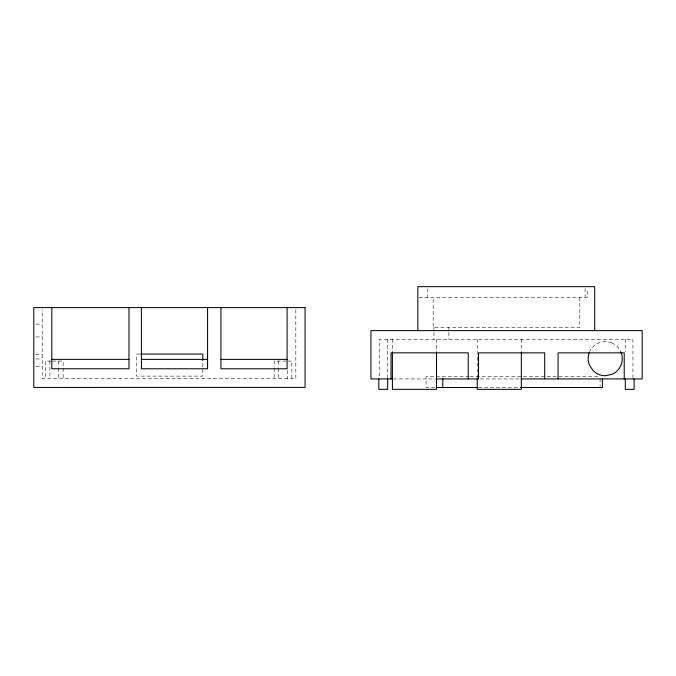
<?xml version="1.0" encoding="UTF-8"?>
<svg xmlns="http://www.w3.org/2000/svg" width="676" height="676" viewBox="0 0 676 676"><rect width="100%" height="100%" fill="white"/><g stroke="black" fill="none" stroke-linecap="round" stroke-linejoin="round"><path stroke-width="0.51" stroke-dasharray="3.38 2.54" d="M418.841 297.415L587.402 297.415L587.402 288.61M35.896 324.134L42.191 324.134M35.896 336.927L42.199 336.927M139.78 354.055L136.628 354.055L136.628 376.11L202.792 376.11L202.792 360.359M35.651 354.401L42.191 354.401M35.896 358.981L42.199 358.981M50.928 361.068L45.486 361.068L45.486 378.636M52.593 361.068L63.13 361.068L63.13 367.271M286.37 361.068L274.169 361.068L274.169 367.271M287.892 361.068L291.812 361.068L291.812 378.636M35.896 366.662L42.191 366.662M469.22 376.752L426.049 376.752L426.049 387.517L435.488 387.517M470.124 376.752L600.313 376.752M393.381 378.932L435.555 378.932M480.281 378.932L519.396 378.932M478.523 387.517L519.886 387.517M611.763 342.918C604.471 339.817 595.412 342.58 591.052 349.188A17.069 17.069 0 0 0 589.81 351.376M632.947 377.969L632.947 339.259L379.32 339.259L379.32 377.969M625.292 339.259L625.292 351.782M600.102 378.712L600.102 386.537M585.095 288.61L585.095 297.415M579.814 297.415L579.814 327.421L433.147 327.421L433.147 297.415M521.323 339.259L521.323 351.782M477.214 339.259L477.214 377.867M448.889 327.421L448.889 331.367M448.889 332.355L448.889 339.259M436.519 339.259L436.519 351.782M433.958 327.421L433.958 331.367M433.958 332.355L433.958 339.259M427.824 288.61L427.824 297.415M392.41 339.259L392.41 351.782M387.644 339.259L387.644 377.867M295.826 309.692L295.826 378.636L42.191 378.636L42.199 309.692M287.401 370.372L287.401 378.636M278.58 361.068L278.58 367.271M278.58 368.302L278.58 378.636M274.169 368.302L274.169 378.636M63.13 368.302L63.13 378.636M58.719 361.068L58.719 367.271M58.719 368.302L58.719 378.636M49.897 361.068L49.897 378.636M611.763 342.893A17.069 17.069 0 0 1 621.016 352.145"/><path stroke-width="1.01" d="M140.828 354.055L202.792 354.055L202.792 360.359M51.807 359.362L128.989 359.362M141.402 359.378L207.566 359.378M220.934 359.378L287.097 359.387M392.41 378.932L370.93 378.932L370.93 330.623L642.2 330.623L642.2 378.932L521.289 378.932M436.121 378.932L478.523 378.932L478.523 352.847L544.687 352.847L544.687 378.932M436.535 387.517L477.662 387.517M520.52 387.517L602.409 387.517L602.409 378.712M634.113 378.932L634.113 389.342L625.292 389.342L625.292 378.915M624.227 378.932L624.227 352.847L558.063 352.847L558.063 378.932M594.686 330.623L594.686 286.658L417.836 286.658L417.836 330.623M521.323 352.458L521.323 389.342L477.214 389.342L477.214 378.915M468.231 378.932L468.231 352.83L391.041 352.83L391.041 378.932M442.831 378.712L442.831 387.517M436.519 352.61L436.519 389.342L392.41 389.342L392.41 352.711M387.644 378.915L387.644 389.342L378.822 389.342L378.822 378.932M287.097 307.605L287.097 368.783L220.934 368.783L220.934 307.605M207.566 307.605L207.566 368.783L141.402 368.783L141.402 307.605M128.989 307.605L128.989 368.766L51.807 368.766L51.807 307.605M620.999 352.145A17.069 17.069 0 0 1 620.999 365.201L619.419 368.15A16.976 16.976 0 0 1 611.763 374.428L605.24 375.729A17.272 17.272 0 0 1 595.75 372.856L593.182 370.735L589.472 365.201A17.069 17.069 0 0 1 589.455 352.145M305.079 307.605L33.8 307.605L33.8 387.441L305.079 387.407L305.079 307.605"/></g></svg>
